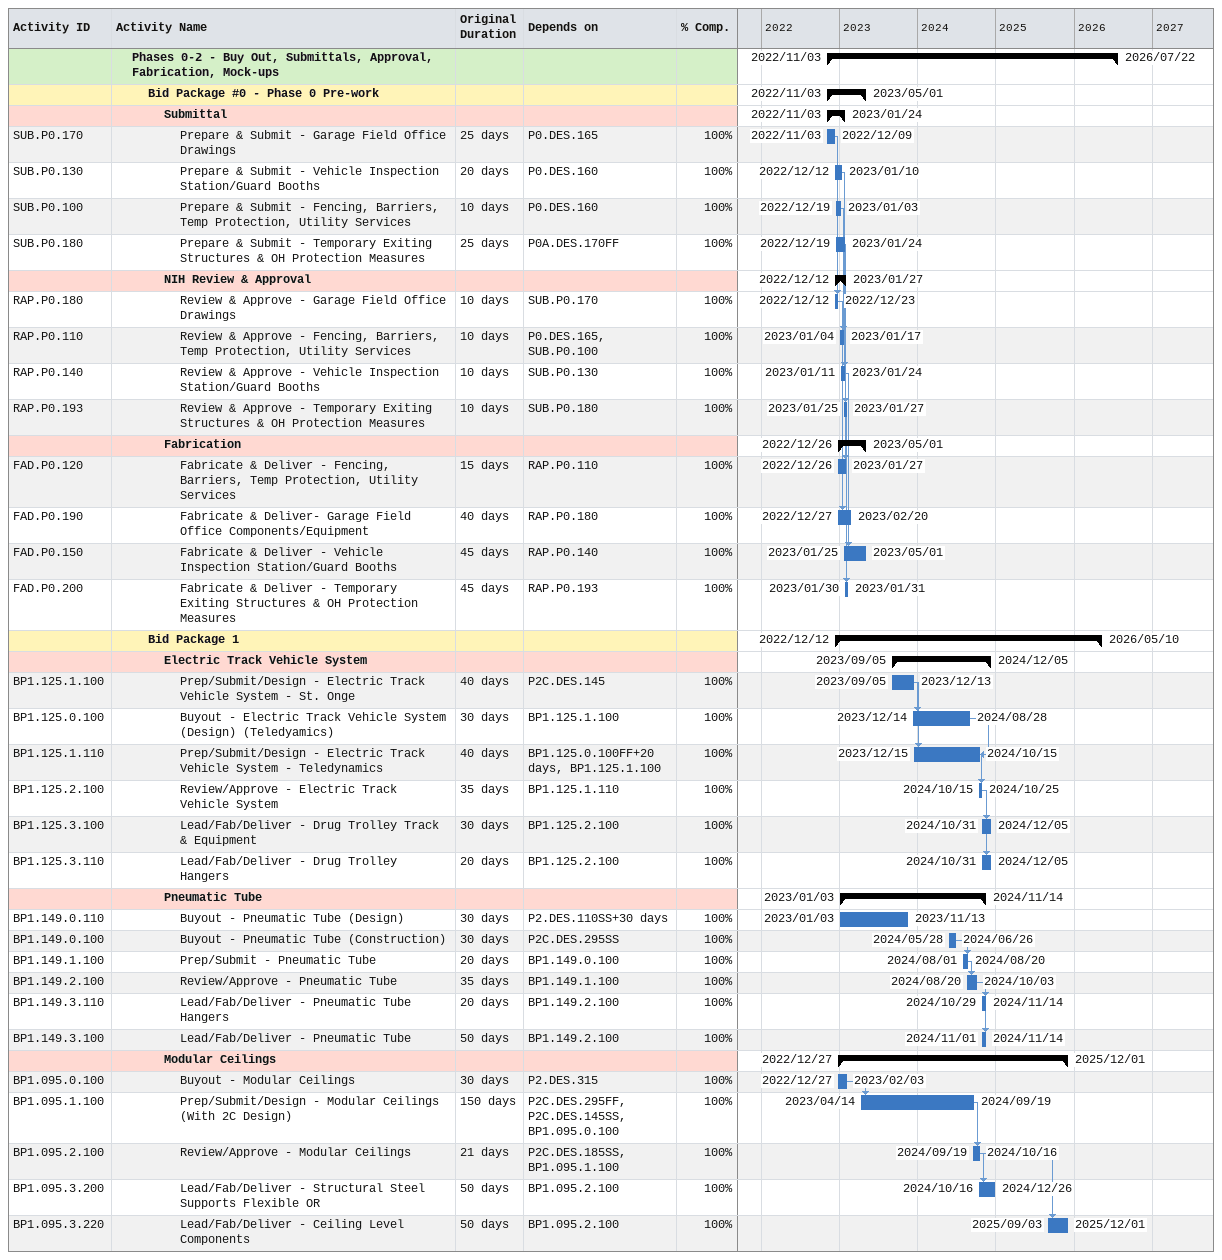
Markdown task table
| ID | Level | Task | Original duration | Start | Finish | Predecessors | % complete |
|---|---|---|---|---|---|---|---|
|  | 2 | **Phases 0-2 - Buy Out, Submittals, Approval, Fabrication, Mock-ups** |  | 2022-11-03 | 2026-07-22 |  |  |
|  | 3 | **Bid Package #0 - Phase 0 Pre-work** |  | 2022-11-03 | 2023-05-01 |  |  |
|  | 4 | **Submittal** |  | 2022-11-03 | 2023-01-24 |  |  |
| SUB.P0.170 | 5 | Prepare & Submit - Garage Field Office Drawings | 25d | 2022-11-03 | 2022-12-09 | P0.DES.165 | 100 |
| SUB.P0.130 | 5 | Prepare & Submit - Vehicle Inspection Station/Guard Booths | 20d | 2022-12-12 | 2023-01-10 | P0.DES.160 | 100 |
| SUB.P0.100 | 5 | Prepare & Submit - Fencing, Barriers, Temp Protection, Utility Services | 10d | 2022-12-19 | 2023-01-03 | P0.DES.160 | 100 |
| SUB.P0.180 | 5 | Prepare & Submit - Temporary Exiting Structures & OH Protection Measures | 25d | 2022-12-19 | 2023-01-24 | P0A.DES.170FF | 100 |
|  | 4 | **NIH Review & Approval** |  | 2022-12-12 | 2023-01-27 |  |  |
| RAP.P0.180 | 5 | Review & Approve - Garage Field Office Drawings | 10d | 2022-12-12 | 2022-12-23 | SUB.P0.170 | 100 |
| RAP.P0.110 | 5 | Review & Approve - Fencing, Barriers, Temp Protection, Utility Services | 10d | 2023-01-04 | 2023-01-17 | P0.DES.165, SUB.P0.100 | 100 |
| RAP.P0.140 | 5 | Review & Approve - Vehicle Inspection Station/Guard Booths | 10d | 2023-01-11 | 2023-01-24 | SUB.P0.130 | 100 |
| RAP.P0.193 | 5 | Review & Approve - Temporary Exiting Structures & OH Protection Measures | 10d | 2023-01-25 | 2023-01-27 | SUB.P0.180 | 100 |
|  | 4 | **Fabrication** |  | 2022-12-26 | 2023-05-01 |  |  |
| FAD.P0.120 | 5 | Fabricate & Deliver - Fencing, Barriers, Temp Protection, Utility Services | 15d | 2022-12-26 | 2023-01-27 | RAP.P0.110 | 100 |
| FAD.P0.190 | 5 | Fabricate & Deliver- Garage Field Office Components/Equipment | 40d | 2022-12-27 | 2023-02-20 | RAP.P0.180 | 100 |
| FAD.P0.150 | 5 | Fabricate & Deliver - Vehicle Inspection Station/Guard Booths | 45d | 2023-01-25 | 2023-05-01 | RAP.P0.140 | 100 |
| FAD.P0.200 | 5 | Fabricate & Deliver - Temporary Exiting Structures & OH Protection Measures | 45d | 2023-01-30 | 2023-01-31 | RAP.P0.193 | 100 |
|  | 3 | **Bid Package 1** |  | 2022-12-12 | 2026-05-10 |  |  |
|  | 4 | **Electric Track Vehicle System** |  | 2023-09-05 | 2024-12-05 |  |  |
| BP1.125.1.100 | 5 | Prep/Submit/Design - Electric Track Vehicle System - St. Onge | 40d | 2023-09-05 | 2023-12-13 | P2C.DES.145 | 100 |
| BP1.125.0.100 | 5 | Buyout - Electric Track Vehicle System (Design) (Teledyamics) | 30d | 2023-12-14 | 2024-08-28 | BP1.125.1.100 | 100 |
| BP1.125.1.110 | 5 | Prep/Submit/Design - Electric Track Vehicle System - Teledynamics | 40d | 2023-12-15 | 2024-10-15 | BP1.125.0.100FF+20d, BP1.125.1.100 | 100 |
| BP1.125.2.100 | 5 | Review/Approve - Electric Track Vehicle System | 35d | 2024-10-15 | 2024-10-25 | BP1.125.1.110 | 100 |
| BP1.125.3.100 | 5 | Lead/Fab/Deliver - Drug Trolley Track & Equipment | 30d | 2024-10-31 | 2024-12-05 | BP1.125.2.100 | 100 |
| BP1.125.3.110 | 5 | Lead/Fab/Deliver - Drug Trolley Hangers | 20d | 2024-10-31 | 2024-12-05 | BP1.125.2.100 | 100 |
|  | 4 | **Pneumatic Tube** |  | 2023-01-03 | 2024-11-14 |  |  |
| BP1.149.0.110 | 5 | Buyout - Pneumatic Tube (Design) | 30d | 2023-01-03 | 2023-11-13 | P2.DES.110SS+30d | 100 |
| BP1.149.0.100 | 5 | Buyout - Pneumatic Tube (Construction) | 30d | 2024-05-28 | 2024-06-26 | P2C.DES.295SS | 100 |
| BP1.149.1.100 | 5 | Prep/Submit - Pneumatic Tube | 20d | 2024-08-01 | 2024-08-20 | BP1.149.0.100 | 100 |
| BP1.149.2.100 | 5 | Review/Approve - Pneumatic Tube | 35d | 2024-08-20 | 2024-10-03 | BP1.149.1.100 | 100 |
| BP1.149.3.110 | 5 | Lead/Fab/Deliver - Pneumatic Tube Hangers | 20d | 2024-10-29 | 2024-11-14 | BP1.149.2.100 | 100 |
| BP1.149.3.100 | 5 | Lead/Fab/Deliver - Pneumatic Tube | 50d | 2024-11-01 | 2024-11-14 | BP1.149.2.100 | 100 |
|  | 4 | **Modular Ceilings** |  | 2022-12-27 | 2025-12-01 |  |  |
| BP1.095.0.100 | 5 | Buyout - Modular Ceilings | 30d | 2022-12-27 | 2023-02-03 | P2.DES.315 | 100 |
| BP1.095.1.100 | 5 | Prep/Submit/Design - Modular Ceilings (With 2C Design) | 150d | 2023-04-14 | 2024-09-19 | P2C.DES.295FF, P2C.DES.145SS, BP1.095.0.100 | 100 |
| BP1.095.2.100 | 5 | Review/Approve - Modular Ceilings | 21d | 2024-09-19 | 2024-10-16 | P2C.DES.185SS, BP1.095.1.100 | 100 |
| BP1.095.3.200 | 5 | Lead/Fab/Deliver - Structural Steel Supports Flexible OR | 50d | 2024-10-16 | 2024-12-26 | BP1.095.2.100 | 100 |
| BP1.095.3.220 | 5 | Lead/Fab/Deliver - Ceiling Level Components | 50d | 2025-09-03 | 2025-12-01 | BP1.095.2.100 | 100 |
